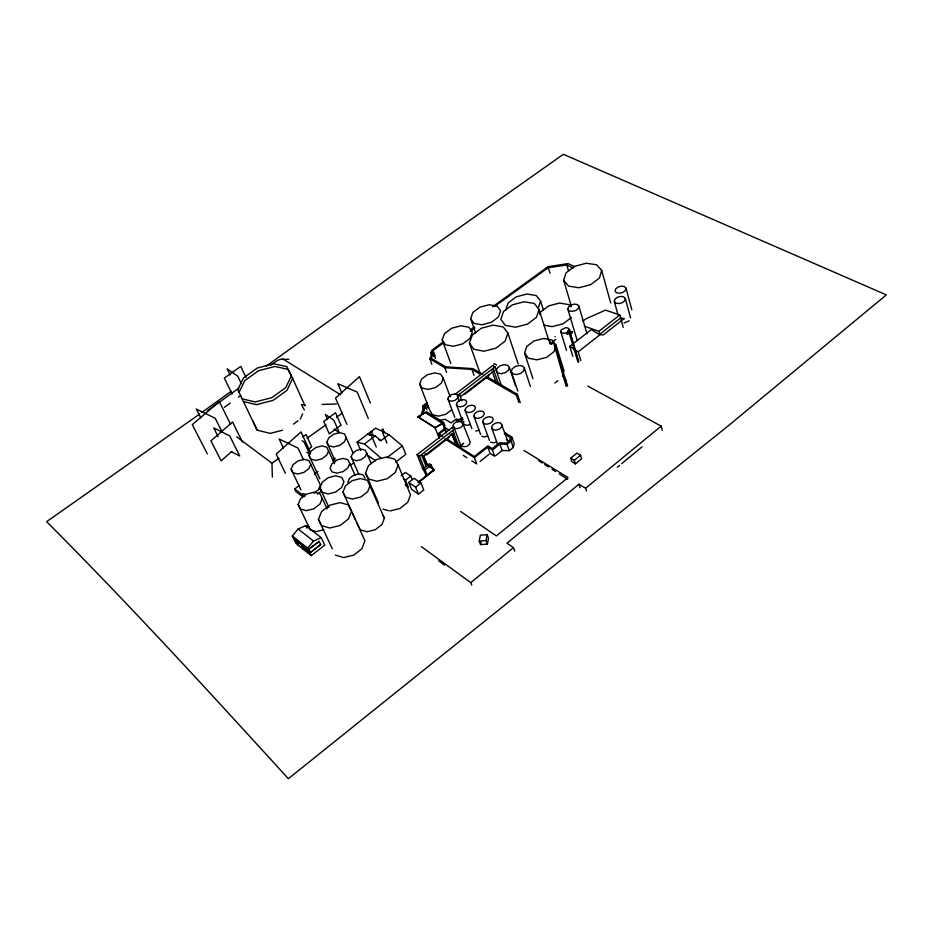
<?xml version="1.0" encoding="UTF-8"?>
<svg xmlns="http://www.w3.org/2000/svg" width="933" height="933" viewBox="0 0 933 933"><rect width="100%" height="100%" fill="white"/><g stroke="black" fill="none" stroke-linecap="round" stroke-linejoin="round"><path stroke-width="1.4" d="M487.399 544.067L488.507 538.154L487.166 534.632L480.343 535.18L479.212 541.093L480.577 544.604L487.399 544.067L486.058 540.545L487.166 534.632M480.577 544.604L481.031 542.236M495.785 455.549L502.164 450.499L509.243 450.709L513.313 447.478L514.153 443.63L511.925 437.239L504.66 432.434M513.313 447.478L511.074 441.087L511.925 437.239M625.332 298.548L624.737 300.788L622.241 302.712L618.824 303.598L615.792 303.108L614.299 301.417L614.917 299.19L617.389 297.265L620.795 296.391L623.827 296.881L625.332 298.548L630.556 317.955M626.031 288.25L625.437 290.455L622.964 292.367L619.559 293.254L616.538 292.775L615.045 291.108L615.663 288.903L618.124 287.002L621.518 286.128L624.527 286.594L626.031 288.25L631.793 309.779M601.668 270.395L599.464 277.999L590.741 284.647L578.903 287.749L568.547 286.081L563.672 280.367L566.051 272.809L574.681 266.302L586.321 263.234L596.619 264.774L601.668 270.395L610.707 302.98M421.553 413.832L423.652 406.741L422.579 406.065L426.894 402.776L427.641 403.243M562.412 376.069L563.987 370.763L555.998 345.047L552.021 340.032L543.624 338.481L533.979 340.965L526.713 346.54L524.579 353.129L532.941 378.658M578.938 306.292L578.262 308.566L575.719 310.514L572.279 311.412L569.258 310.899L567.835 309.185L568.524 306.922L571.066 304.974L574.495 304.088L577.504 304.59L578.938 306.292L586.974 333.687M423.139 413.622L425.413 406.077L424.608 405.575L426.509 404.129L428.27 407.115M569.142 329.372L568.617 331.122L566.681 332.614L564.08 333.279L561.806 332.871L560.733 331.542L561.269 329.804L565.795 327.646L568.057 328.054L569.142 329.372L578.775 361.549M555.998 345.047L553.969 351.671L546.656 357.339L536.872 359.846L528.428 358.225L524.579 353.129M539.706 314.503L540.487 312.089L548.639 305.884L559.52 303.05L569.072 304.648L570.903 306.84M524.428 368.313L523.518 371.136L520.439 373.527L516.357 374.565L512.847 373.865L511.249 371.684L512.182 368.873L515.261 366.506L519.319 365.468L522.818 366.156L524.428 368.313L530.422 386.472M539.052 309.394L536.487 317.29L527.507 324.124L515.587 327.215L505.383 325.372L500.823 319.354L503.552 311.517L512.45 304.823L524.159 301.756L534.306 303.482L539.052 309.394L548.767 340.393M502.234 425.005L501.476 427.349L498.968 429.32L495.68 430.148L492.869 429.507L491.621 427.664L492.391 425.32L494.898 423.36L498.164 422.544L500.974 423.162L508.322 442.312M538.248 308.042L540.569 300.892L536.242 295.551L526.97 294.012L516.299 296.811L508.193 302.898L505.733 309.989M509.383 367.497L508.462 370.296L505.371 372.664L501.313 373.701L497.837 373.002L496.286 370.844L497.242 368.057L500.31 365.689L504.345 364.663L507.809 365.339L509.383 367.497L515.494 385.574M482.664 421.774L483.457 419.453L485.941 417.506L489.195 416.689L491.971 417.308L493.219 419.115L492.449 421.448L489.953 423.407L486.676 424.223L483.9 423.605L482.664 421.774L489.37 440.329M507.879 333.069L505.126 341.163L495.983 348.126L483.982 351.216L473.824 349.245L469.404 343.041L472.32 335.005L481.381 328.194L493.16 325.127L503.272 326.97L507.879 333.069L518.165 363.975M473.824 415.955L474.617 413.646L477.101 411.721L480.332 410.905L483.084 411.511L484.309 413.307L483.527 415.617L481.031 417.552L477.789 418.369L475.025 417.762L473.824 415.955L480.577 434.463M463.339 423.582L462.523 425.903L460.016 427.85L456.762 428.679L454.033 428.049L452.855 426.218L453.671 423.897L456.179 421.961L459.409 421.145L462.138 421.763L470.209 442.067L469.416 444.4L466.932 446.336M465.077 410.193L465.882 407.919L468.354 406.007L471.562 405.19L474.291 405.785L475.492 407.558L474.699 409.844L472.215 411.768L468.996 412.584L466.267 411.989L465.077 410.193L471.876 428.655M456.435 404.502L457.24 402.24L459.712 400.35L462.896 399.534L465.602 400.117L466.78 401.878L465.987 404.141L463.503 406.053L460.307 406.87L457.602 406.275L456.435 404.502L461.812 418.964M447.887 398.881L448.703 396.642L451.164 394.752L454.324 393.948L457.007 394.519L458.161 396.257L457.357 398.508L454.896 400.397L451.712 401.213L449.03 400.63L447.887 398.881L454.768 417.238M470.617 318.608L472.891 312.438L479.97 307.155L489.184 304.741L497.067 306.106L500.636 310.771L498.455 316.987L491.318 322.351L481.976 324.789L474.069 323.343L470.617 318.608L475.655 333.058M443.222 378.075L441.321 383.183L435.618 387.522L428.305 389.388L422.217 388.081L419.687 384.116L421.646 379.031L427.314 374.763L434.545 372.897L440.621 374.156L443.222 378.075L450.219 396.817M351.158 510.374L342.936 492.123L345.49 485.813L352.231 480.647L360.581 478.559L367.415 480.343L384.384 518.142L381.994 524.498L375.358 529.711L367.042 531.752L360.266 529.827L356.453 522.107M398.111 464.972L395.265 472.471L387.207 478.711L377.06 481.241L368.768 479.084L365.514 473.113L368.477 465.66L376.454 459.537L386.449 457.03L394.717 459.083L398.111 464.972L410.497 494.817L407.756 502.339L399.849 508.543L389.854 511.004M442.149 339.88L444.563 333.571L451.747 328.206L461.019 325.792L468.867 327.238L472.331 332.043L470.022 338.387L462.768 343.845L453.38 346.283L445.496 344.755L442.149 339.88L450.791 363.45M370.144 485.358L367.66 491.703L360.873 496.951L352.417 499.05L345.56 497.196L342.936 492.123M431.874 364.325L429.821 358.878L431.909 353.584L430.754 352.907L431.897 350.283L443.513 341.595M351.543 511.132L348.417 518.993L340.102 525.466L329.792 527.996L321.512 525.629L318.433 519.296L321.663 511.494L329.909 505.15L340.055 502.63L348.312 504.893L351.543 511.132L364.92 540.813L361.911 548.686L353.759 555.112L343.601 557.572L335.414 555.135M366.797 452.948L365.363 456.529L361.479 459.491L356.628 460.715L352.686 459.712L351.158 456.89L352.616 453.333L356.488 450.382L361.304 449.17L365.235 450.149L371.322 463.514M347.834 482.431L349.443 478.477L353.689 475.224L358.972 473.894L363.275 475.014L364.99 478.163M349.863 463.269L347.997 467.83L343.041 471.62L336.883 473.159L331.926 471.865L330.049 468.238L331.95 463.701L336.895 459.957L342.982 458.418L347.939 459.677L355.065 475.084M322.328 498.385L319.949 504.1L313.826 508.8L306.304 510.654L300.321 508.963L298.14 504.403L300.578 498.723L306.665 494.082L314.094 492.227L320.077 493.86L327.191 508.882M443.163 343.064L433.064 350.621L432.247 352.347L433.437 353.047L431.268 358.284L445.846 366.856L472.926 368.617L482.804 374.331M346.33 437.32L344.487 441.741L339.6 445.438L333.548 446.965L328.673 445.752L326.842 442.265L328.731 437.869L333.582 434.218L339.589 432.69L344.452 433.868L353.187 453.053M319.879 487.831L322.223 482.233L328.241 477.649L335.647 475.795L341.653 477.381L343.974 481.813L341.676 487.434L335.623 492.076L328.136 493.942L322.118 492.309L319.879 487.831L328.952 507.447M318.946 488.437L320.381 485.032L308.963 460.599L304.123 459.339L298.094 460.867L293.137 464.587L291.131 469.101L300.962 489.883M328.638 450.674L326.725 455.152L321.792 458.884L315.727 460.412L310.864 459.164L309.08 455.619L311.016 451.164L315.925 447.478L321.943 445.951L326.795 447.164L334.492 463.748M310.759 464.168L308.8 468.704L303.808 472.46L297.72 473.999L292.88 472.704L291.131 469.101M300.274 419.092L302.607 413.902M568.232 333.256L567.765 334.282L566.728 333.746L569.037 332.183M569.293 331.413L569.76 330.387L568.255 330.877L569.375 331.961M239.035 392.28L244.866 380.536L258.511 370.728L274.873 366.459L287.9 369.316L292.647 378.343L287.107 390.216L273.241 400.327L256.47 404.665L243.396 401.54L237.74 389.586L243.595 377.853L257.263 368.045L273.637 363.753L286.676 366.599L291.423 375.626L285.86 387.487L271.981 397.61L255.176 401.948L242.09 398.834M433.483 469.894L418.171 482.349M418.485 482.571L433.997 469.824L427.069 464.482M433.25 471.083L434.067 469.812L433.588 468.751M311.237 555.648L307.622 548.172L313.535 541.082L321.185 537.641L324.731 545.14L311.237 555.648L303.26 549.269L300.426 543.449L295.773 539.752L298.607 545.56L303.26 549.269M298.607 545.56L295.948 543.426L292.297 535.985L298.163 528.988L305.756 525.629L321.185 537.641M231.781 451.455L221.109 460.832L210.928 440.808L232.585 422.008L242.452 442.079M471.736 584.979L470.792 582.647L513.442 547.589L506.992 543.181L578.985 484.204L585.597 488.262L586.46 490.956M585.597 488.262L661.159 426.136L587.79 386.087M617.261 467.293L619.512 465.439M621.763 463.584L642.009 446.907M575.439 463.853L574.296 460.284L580.536 455.222L576.979 453.111L570.751 458.161L571.894 461.718L575.439 463.853L581.656 458.791L580.536 455.222M444.948 438.86L474.384 457.683L487.796 447.117L492.426 450.009L499.89 444.12L506.992 444.318L511.074 441.087M480.087 461.392L488.997 454.359M565.876 380.384L564.687 381.317L566.109 385.877L567.637 385.935L565.876 380.384L566.214 381.364L564.687 381.317L553.257 341.455L566.214 381.364M566.109 385.877L567.299 384.944M554.808 383.055L557.899 380.629M418.462 494.14L423.757 489.977L420.923 483.002L414.077 478.326L408.771 482.466L411.651 489.417L418.462 494.14L415.605 487.166L408.771 482.466M458.243 446.021L459.269 445.251L458.861 446.067M458.663 445.927L456.027 444.493L451.782 433.752M460.401 445.811L463.631 443.292M462.768 444.19L460.587 445.939L458.546 446.184M418.276 482.524L432.935 471.06L433.612 470.034L433.099 469.042M415.605 487.166L420.923 483.002M629.157 320.835L624.119 322.993M319.039 541.28L320.707 544.522L310.456 552.511L308.765 549.257L319.226 541.42L308.496 549.467C295.983 537.991 303.925 550.19 309.628 552.278M403.336 478.722L405.458 480.18L410.753 476.063L412.176 479.539M485.487 377.259L516.357 395.125L517.407 394.309L520.252 402.741M584.245 326.118L598.846 331.32L619.815 314.981L623.209 327.331M425.891 475.049L423.302 468.611L429.518 463.771L431.268 464.937L433.32 470.092M423.302 468.611L425.051 469.789L431.268 464.937M580.851 360.616L578.192 351.788L599.872 334.877L598.846 331.32M303.458 547.764L308.636 551.496M422.451 457.252L453.753 432.959M401.213 475.713L405.435 472.436L410.753 476.063M301.942 544.674L308.123 549.175M572.792 356.336L569.748 346.353L591.382 329.547L599.872 334.877M582.927 321.15L585.912 318.841L605.47 310.118L619.815 314.981M569.223 332.276L568.057 332.929M446.499 432.341L445.321 429.262L439.14 434.043L442.778 436.364M457.24 421.693L462.546 417.587M300.426 543.449L296.158 539.449L298.992 545.257M423.465 470.535L417.098 454.686L452.19 427.524M460.097 421.984L463.281 419.512M452.039 428.445L454.208 426.766M417.098 454.686L419.442 456.249L454.581 429.017L460.587 444.948M461.94 423.29L464.063 421.646M552.803 341.805L553.374 341.816C550.05 348.65 548.604 339.076 549.887 341.385M554.925 336.603L555.135 336.708M549.28 340.953L550.575 343.566L555.765 339.285M395.919 461.963L405.797 454.336L402.333 445.869L388.898 434.615L375.649 428.13L357.117 442.172L360.721 450.534M460.354 396.77L494 370.961M386.88 457.741L402.333 445.869M571.451 317.442L563.217 323.763L552.149 326.632L543.927 325.162M451.374 409.972L445.764 414.287L438.545 416.118L432.515 414.753L429.985 410.753L419.687 384.116M454.931 394.449L492.659 365.573L495.038 366.926L500.998 384.198M457.287 395.86L495.038 366.926M378.53 439.49L380.932 440.691L388.898 434.615M313.954 493.149L320.789 487.936M350.411 465.334L353.829 462.721M317.477 494.093L320.894 491.493M357.117 442.172L364.465 443.98L375.183 435.839L380.932 440.691M302.735 496.776L295.971 491.644L294.7 488.974L299.33 485.463M314.363 474.069L317.838 471.433M332.871 460.039L335.192 458.29M309.558 448.493L311.704 446.884L306.047 434.51L302.805 436.936M470.815 329.477L474.314 326.865M470.372 331.46L474.944 328.031M293.463 424.13L298 420.771M492.531 306.817L547.986 266.698L568.045 263.584L574.576 266.675M199.604 414.077L46.65 521.652C129.664 604.981 209.167 691.75 288.355 778.705L728.265 425.81L886.35 294.886L563.369 154.295L422.894 253.508L266.302 366.063M201.96 412.374L231.279 391.254M224.387 407.313L230.241 403.091M238.428 397.178L240.761 395.487M238.825 388.175L209.458 409.295A6.134 3.545 -26 0 0 207.453 411.348M270.523 365.351L276.401 361.129A6.088 3.499 -24 0 1 284.308 359.811L340.638 394.764M494.723 306.339L548.336 267.713L566.798 265.007L573.235 268.051M272.366 477.02L271.969 463.258L279.014 458.231M307.19 438.172L325.979 424.795M336.545 417.261L342.411 413.086M443.688 422.556L426.486 411.745L417.926 416.783L435.081 427.687L443.688 422.556L444.983 425.938L443.805 426.836L449.286 430.3M417.996 416.958L425.32 412.643L442.51 423.465L435.14 427.862L417.996 416.958L420.678 416.141L417.926 416.783M494.222 366.856L495.003 367.73M457.66 446.137L458.395 446.394M450.196 434.918L450.114 434.288M577.889 361.841L568.908 332.113L569.806 331.821L578.507 362.167M570.844 332.113L572.349 331.623L571.882 332.649L570.844 332.113L572.011 333.069L572.465 332.031L570.961 332.533M425.121 454.371L425.028 453.753M282.524 430.218L270.115 433.39L257.158 430.136L243.396 401.54M461.73 418.8L458.57 419.593L455.91 418.999M470.302 424.503L467.13 425.296L464.436 424.69L463.269 422.917M475.772 431.069L478.967 430.265M487.737 436.096L484.519 436.901L481.778 436.282M465.859 446.604L460.995 446.499M496.601 441.997L493.359 442.813L490.595 442.172M323.693 529.757L316.264 531.588L310.304 529.862L298.14 504.403M439.77 420.386L445.193 419.267L451.036 422.917L455.129 419.757L458.511 421.856M479.212 541.093L486.058 540.545M304.998 404.992L301.464 404.572L304.356 410.007M322.165 404.444L336.475 403.977M494.338 363.613L493.814 364.675M282.046 359.24L288.81 359.322M569.655 332.148L570.926 332.16L568.908 332.113M429.821 358.878L444.831 367.707L471.9 369.398L480.542 374.401M459.631 446.137L456.342 444.248L452.307 433.892M375.183 435.839L367.754 434.113L370.144 435.314M383.008 509.15L388.478 510.631M302.712 493.51L305.126 494.163M231.151 451.642L239.734 455.992L229.74 435.886L213.727 427.92L218.124 436.667M486.513 376.466L517.407 394.309M570.751 458.161L574.296 460.284M523.961 450.476L568.069 477.509L496.368 535.927L460.645 511.494M493.569 455.654L490.117 453.485L487.796 447.117M445.321 429.262L444.551 428.772L437.589 434.16L441.262 436.504M446.417 438.685L474.302 456.494L487.819 445.857L492.192 448.586L499.435 442.872L506.712 443.012L509.616 440.714L510.269 437.53L504.286 433.565M538.633 460.692L542.26 463.025M544.685 464.576L548.324 466.908M551.951 469.241L555.59 471.573M559.217 473.906L567.707 479.34M569.748 346.353L578.192 351.788M463.281 455.374L466.955 457.741M471.853 460.89L475.527 463.246M506.526 439.944L508.917 441.531M426.696 464.774L433.215 469.159M334.026 429.028L339.297 432.644L333.839 420.2L325.384 414.462L327.576 419.418M367.614 455.281L375.649 460.82M405.155 484.927L407.278 486.396M495.318 364.162L496.613 365.06M302.14 440.691L304.216 442.184L309.908 454.558L306.794 452.318M421.378 546.645L470.792 582.647M236.749 436.854L271.969 463.258M438.685 560.756L444.458 565.141M294.7 488.974L304.858 496.659M320.707 544.522L310.456 552.511M298.163 528.988L313.535 541.082M292.297 535.985L307.622 548.172M364.465 443.98L381.445 458.476M426.778 464.867L423.15 456.517M451.934 433.355L456.214 443.77M423.617 456.377L423.465 455.724L427.116 464.447L426.603 463.946M383.02 515.611L384.384 518.142M207.301 453.823L192.303 424.632L219.302 401.517L230.603 424.41M200.805 417.879L196.303 409.027L215.243 418.311L222.264 432.341M319.856 478.827L309.08 455.619M302.21 544.464L303.715 547.566M307.867 549.385L309.371 552.488M232.119 394.088L224.352 378.075L240.749 366.366L246.009 377.468M230.136 374.996L227.174 368.85L237.81 376.267L241.355 383.685M305.756 525.629L306.945 528.113M285.381 473.311L276.215 454.091L301.021 431.897L310.444 452.458M308.123 525.267L309.22 527.565M318.433 519.296L332.311 548.767M283.375 447.945L279.154 438.988L298.082 448.143L303.47 459.736M252.75 420.783L257.158 430.136M352.336 512.975L355.275 519.494M292.647 378.343L305.044 405.878M326.842 442.265L335.6 461.835M351.158 456.89L358.657 473.999M365.514 473.113L378.378 502.759M346.936 424.387L335.53 398.029L359.45 376.664L370.424 403.068M341.781 392.91L337.839 383.708L357.199 392.082L368.325 418.555M376.256 447.035L371.264 435.221L372.99 435.303L372.757 434.09M386.962 443.105L382.6 432.609L384.314 432.702L384.081 431.489M405.458 480.18L408.339 487.131M421.424 454.709L426.171 466.57M425.051 469.789L427.127 474.944M419.442 456.249L424.748 469.462M423.664 456.342L426.684 463.911M426.404 454.184L426.684 454.884L448.971 437.577L448.703 436.877M424.608 405.575L425.576 408.059M422.579 406.065L423.547 408.549M426.509 404.129L427.944 407.849M435.081 427.687L439.163 438.253M425.413 406.077L426.859 409.797M442.452 423.302L446.114 432.865M452.785 430.405L458.313 444.983M452.108 434.23L455.852 444.05M430.754 352.907L431.769 355.625M433.064 350.621L435.093 356.056M433.437 353.047L435.466 358.494M432.247 352.347L433.775 356.429M474.384 457.683L476.751 464.039M513.442 547.589L514.748 551.123M457.765 397.19L459.234 401.155M444.831 367.707L446.569 372.407M569.34 331.098L569.631 331.88M459.421 394.227L461.823 400.77M464.611 393.504L464.867 394.204L488.822 375.812L488.577 375.113M492.426 450.009L494.723 456.389M499.89 444.12L502.164 450.499M471.9 369.398L474.011 375.323M491.621 427.664L497.802 444.948M506.992 444.318L509.243 450.709M469.404 343.041L479.772 372.36M492.088 370.937L496.263 382.962M493.114 368.407L498.63 384.338M511.249 371.684L517.803 391.079M516.357 395.125L518.806 402.356M578.985 484.204L580.128 487.772M540.569 300.892L543.461 310.153M560.733 331.542L566.471 350.283M548.336 267.713L550.004 273.206M567.835 309.185L577.235 340.603M563.672 280.367L571.276 305.954M566.798 265.007L568.419 270.523M614.299 301.417L618.101 315.237M661.159 426.136L662.255 430.23M423.104 455.875L423.232 456.634M568.104 332.848L567.649 333.874L566.599 333.338L568.104 332.848M569.643 329.979L569.177 331.005L568.139 330.469L569.643 329.979M624.119 318.631L603.15 335.017L599.697 334.282L620.632 317.943L624.119 318.631M383.113 429.168L381.632 430.288L383.358 430.381L383.113 429.168M371.777 431.769L370.284 432.9L372.01 432.982L371.777 431.769M340.93 425.133L329.291 433.857L323.774 421.448L335.507 412.701L340.93 425.133"/></g></svg>
